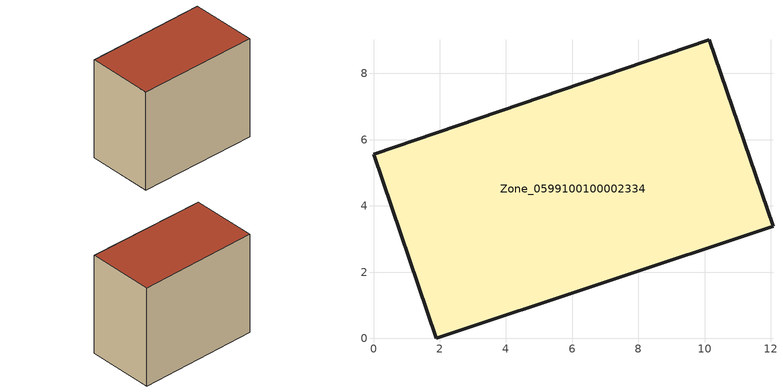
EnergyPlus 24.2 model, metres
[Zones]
Zone_0599100100002334
 floor ground (C_G): 12.06,3.38 1.9,0 0,5.56 10.14,9.02 z0.47
 wall outside (C_F): 1.9,0 12.06,3.38 10.14,9.02 0,5.56 1.9,0 z0.47:9.57
 roof outside (C_R): 10.14,9.02 0,5.56 1.9,0 12.06,3.38 z9.57
[BUILDING]
Pand.0599100100002334: North Axis=0; Terrain=City; Loads Convergence Tolerance Value=0.04; Temperature Convergence Tolerance Value=0.4; Solar Distribution=FullExterior; Maximum Number of Warmup Days=25; Minimum Number of Warmup Days=1
[Site:Location]
Rotterdam.The.Hague.AP_ZH_NLD Design_Conditions: Latitude=51.96; Longitude=4.45; Time Zone=1; Elevation=-4.5
[SITE:GROUNDTEMPERATURE:BUILDINGSURFACE]
18, 18, 18, 18, 18, 18, 18, 18, 18, 18, 18, 18
[MATERIAL] Thermal Absorptance=0.9; Solar Absorptance=0.7; Visible Absorptance=0.7
Name | Roughness | Thickness | Conductivity | Density | Specific Heat
G.TC.2006-2014 | MediumSmooth | 0.15 | 0.06 | 540 | 1210
F.TC.2006-2014 | Rough | 0.3 | 0.12 | 1920 | 840
R.TC.2006-2014 | MediumRough | 0.2 | 0.08 | 1500 | 1000
[CONSTRUCTION]
C_G: G.TC.2006-2014
C_F: F.TC.2006-2014
C_R: R.TC.2006-2014
[ZONE]
Zone_0599100100002334: Type=1; Multiplier=1; Ceiling Height=Autocalculate; Volume=Autocalculate; Floor Area=autocalculate; Part of Total Floor Area=Yes
[ZONEINFILTRATION:DESIGNFLOWRATE]
Infil_Zone_0599100100002334: Zone or ZoneList or Space or SpaceList=Zone_0599100100002334; Schedule=AlwaysOn; Design Flow Rate Calculation Method=Flow/Area; Flow Rate per Floor Area=0.0015; Constant Term Coefficient=1; Temperature Term Coefficient=0; Velocity Term Coefficient=0; Velocity Squared Term Coefficient=0
[HVACTEMPLATE:ZONE:IDEALLOADSAIRSYSTEM]
Zone_0599100100002334: Maximum Heating Supply Air Temperature=50; Minimum Cooling Supply Air Temperature=13; Maximum Heating Supply Air Humidity Ratio=0.0156; Minimum Cooling Supply Air Humidity Ratio=0.0077; Heating Limit=NoLimit; Cooling Limit=NoLimit; Dehumidification Control Type=ConstantSensibleHeatRatio; Cooling Sensible Heat Ratio=0.7; Dehumidification Setpoint=60; Humidification Control Type=None; Humidification Setpoint=30; Outdoor Air Method=None; Outdoor Air Flow Rate per Person=0.00944; Outdoor Air Flow Rate per Zone Floor Area=0; Outdoor Air Flow Rate per Zone=0; Demand Controlled Ventilation Type=None; Outdoor Air Economizer Type=NoEconomizer; Heat Recovery Type=None; Sensible Heat Recovery Effectiveness=0.7; Latent Heat Recovery Effectiveness=0.65
[ZONECONTROL:THERMOSTAT]
ThermostatControl_Zone_0599100100002334: Zone or ZoneList=Zone_0599100100002334; Control Type Schedule=DualSetpointControlType; Control 1=Thermostat_Zone_0599100100002334; Temperature Difference Between Cutout And Setpoint=0
[THERMOSTATSETPOINT:DUALSETPOINT]
Thermostat_Zone_0599100100002334: Heating Setpoint Temperature Schedule=HeatingSetpoint_Zone_0599100100002334; Cooling Setpoint Temperature Schedule=CoolingSetpoint_Zone_0599100100002334
[SCHEDULE:COMPACT]
HeatingSetpoint_Zone_0599100100002334: Through: 12/31, For: AllDays, Until: 24:00, 21
CoolingSetpoint_Zone_0599100100002334: Through: 12/31, For: AllDays, Until: 24:00, 24
DualSetpointControlType: Through: 12/31, For: AllDays, Until: 24:00, 4
AlwaysOn: Through: 12/31, For: AllDays, Until: 24:00, 1
